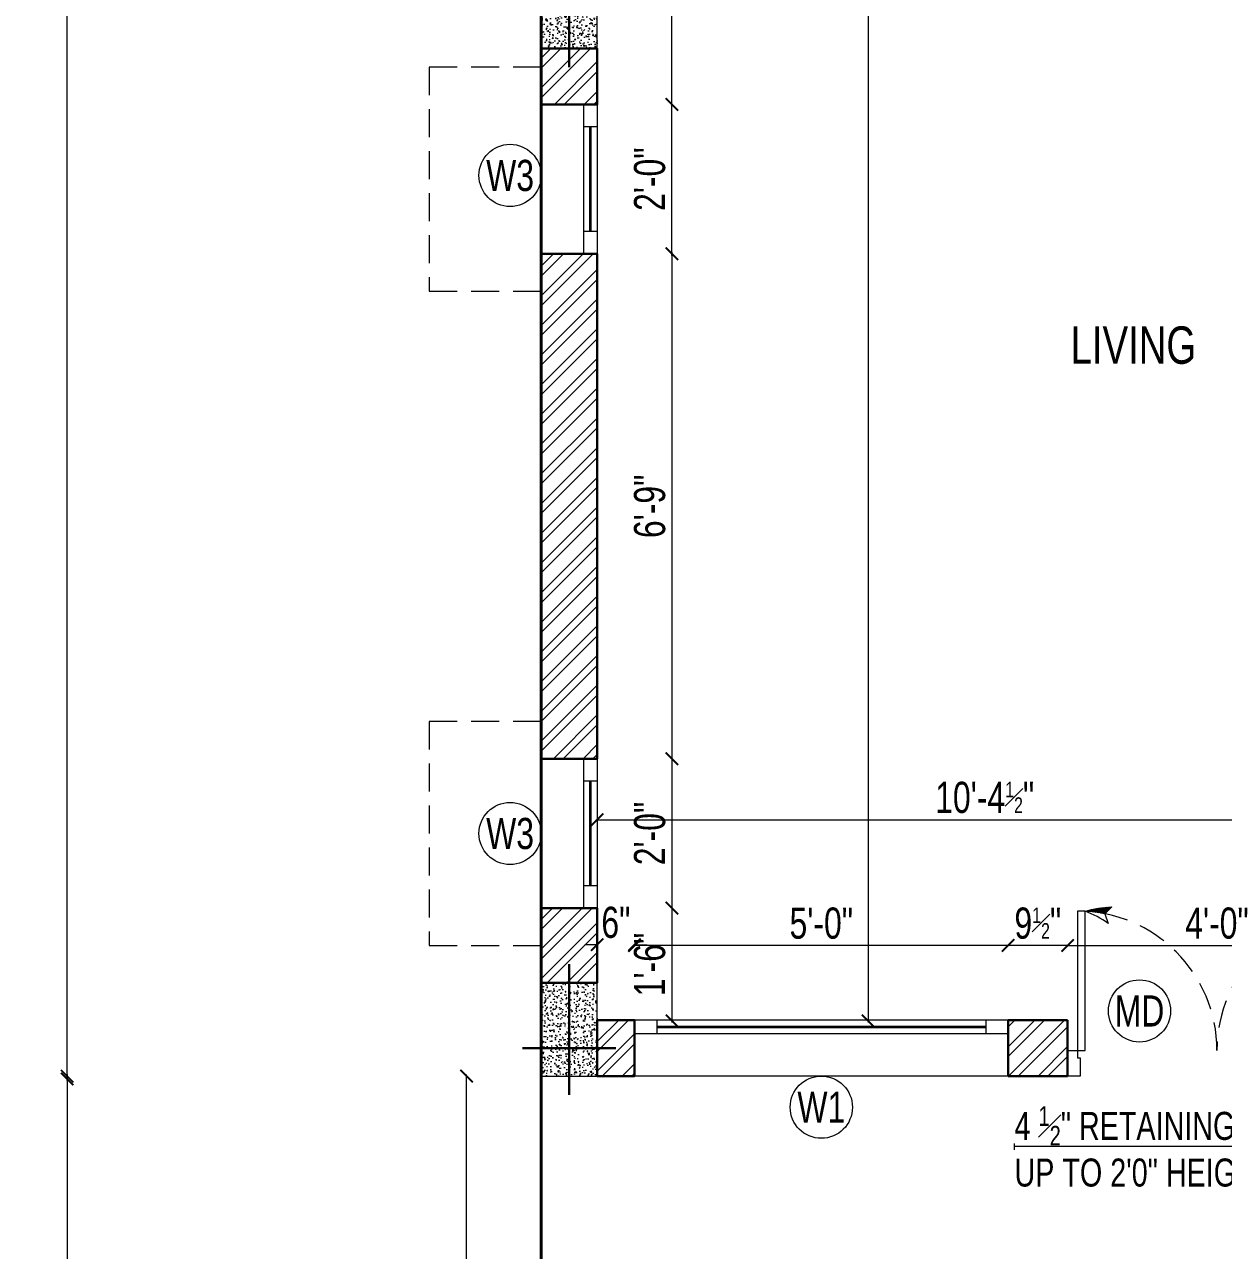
# Model space of a CAD drawing. Header units: inches. Extents: x 3365147 to 3374664, y 1380917 to 1384908.
# Drawn here: x 3365147.1 to 3365339.7, y 1383015.3 to 1383212.3 of the extents above; entities that cross this region are included whole.
import ezdxf
from ezdxf.enums import TextEntityAlignment as Align

# ---------------------------------------------------------------- set-up
doc = ezdxf.new("R2010")
doc.units = ezdxf.units.IN
doc.header["$LTSCALE"] = 18
doc.header["$MEASUREMENT"] = 0
doc.header["$PDSIZE"] = -1
for name, pattern in [('CONTINOUS', [0]), ('HIDDEN', [0.375, 0.25, -0.125]), ('HIDDEN2', [0.1875, 0.125, -0.0625])]:
    doc.linetypes.add(name, pattern=pattern)
for name, color, linetype, lineweight in [('BOUNDARY-00_BC', 6, 'Continuous', 40), ('BOUNDARY-DIM_BC', 2, 'Continuous', 9), ('COLUMN-00 _BC', 1, 'Continuous', 20), ('COLUMN-00 CENTER LINE_BC', 5, 'Continuous', 30), ('COLUMN-00 HATCH_BC', 4, 'Continuous', 9), ('DIM-03_BC', 1, 'Continuous', 9), ('DIM-04_BC', 3, 'Continuous', 9), ('DOOR-00_BC', 30, 'Continuous', 18), ('DOORS-00_BC', 30, 'Continuous', 18), ('DOORS-SHUTTER_BC', 40, 'Continuous', 9), ('DOORS_THIN-BC', 252, 'Continuous', 5), ('JOINERY TEXT BORDER_BC', 60, 'Continuous', 9), ('JOINERY TEXT_BC', 220, 'Continuous', 15), ('SET BACK-DIM_BC', 2, 'Continuous', 9), ('STEPS-ENTRY EXIT_BC', 5, 'Continuous', 20), ('SUNSHADE_BC', 1, 'HIDDEN', 20), ('TEXT-00_ROOM_BC', 232, 'Continuous', 25), ('TEXT-02 _BC', 3, 'CONTINOUS', 18), ('TEXT-02_ARROW_BC', 4, 'Continuous', 13), ('WALL-00_BC', 7, 'Continuous', 30), ('WALL-04_BC', 4, 'Continuous', 15), ('WALL-9 inch BRICK HATCH_BC', 22, 'Continuous', 0), ('WINDOW-00 SHUTTER_BC', 40, 'Continuous', 9), ('WINDOWS-00_BC', 30, 'Continuous', 18)]:
    doc.layers.add(name, color=color, linetype=linetype, lineweight=lineweight)
doc.styles.add('DIM_BC', font='swisscl.ttf')
doc.styles.add('WD Room text', font='swisscl.ttf')
doc.dimstyles.new('DIM_BC', dxfattribs={"dimtxt": 4, "dimasz": 2, "dimexe": 4.5, "dimexo": 0, "dimgap": 1, "dimtad": 1, "dimdec": 4, "dimzin": 3, "dimdsep": 46, "dimlunit": 4, "dimtxsty": 'DIM_BC', "dimblk": 'ARCHTICK', "dimcen": 0.0625, "dimdle": 0.25, "dimse1": 1, "dimse2": 1, "dimclrd": 7, "dimclre": 4, "dimclrt": 256, "dimadec": 0, "dimazin": 0, "dimtfac": 0.5, "dimtdec": 4, "dimtix": 1, "dimtofl": 0, "dimtmove": 2, "dimatfit": 2, "dimfxl": 0, "dimfrac": 1, "dimtolj": 1, "dimtzin": 1, "dimlwd": -1, "dimarcsym": 0})
pattern_1 = [(45, (-5342.466356968507, 23), (-2.386485386504598, 2.386485386504598), []), (45, (-5340.875366713507, 23), (-2.386485386504598, 2.386485386504598), [])]

# ---------------------------------------------------------------- blocks, each defined once
blk = doc.blocks.new('*U663')
for p, q in [((2.328306e-10, 8.879062309206347), (60.0000000025541, 8.879062307460117)), ((1.455192e-10, 2.087628567016508), (60.00000000246679, 2.087628565241175)), ((3.573943928349763, -0.1209376908882405), (3.573943928495281, 2.087628566900093)), ((56.42605607414613, -0.1209376924598473), (56.42605607417525, 2.087628565386692)), ((5.82077e-11, -0.120937690800929), (60.00000000237948, -0.1209376925471588))]:
    blk.add_line(p, q)
at = {"layer": 'WINDOW-00 SHUTTER_BC', "const_width": 0.3999999999999111}
blk.add_lwpolyline([(56.42605607417525, 0.9833454364634235), (3.573943928262451, 0.9833454378604074)], dxfattribs=at)
blk = doc.blocks.new('*U257')
for p, q in [((2.328306e-10, 8.879062309206347), (23.99999999999297, 8.879062308507855)), ((1.455192e-10, 2.087628567016508), (23.99999999990565, 2.087628566288913)), ((3.573943928349763, -0.1209376908882405), (3.573943928495281, 2.087628566900093)), ((20.42605607158499, -0.1209376914121094), (20.42605607161411, 2.08762856643443)), ((5.82077e-11, -0.120937690800929), (23.99999999981834, -0.1209376914994209))]:
    blk.add_line(p, q)
at = {"layer": 'SUNSHADE_BC'}
blk.add_lwpolyline([(-5.999999999970896, 8.879062309206347), (-5.999999999970896, 26.87906230994122), (30.00000000019669, 26.87906230993394), (30.00000000019669, 8.879062309206347)], dxfattribs=at)
at = {"layer": 'WINDOW-00 SHUTTER_BC', "const_width": 0.3999999999999111}
blk.add_lwpolyline([(20.42605607161411, 0.9833454375111614), (3.573943928262451, 0.9833454378604074)], dxfattribs=at)
blk = doc.blocks.new('*U256')
at = {"layer": 'COLUMN-00 HATCH_BC'}
h = blk.add_hatch(dxfattribs=at)
h.set_pattern_fill('AR-CONC', color=256, scale=0.25)
h.set_pattern_definition([(49.99999999999999, (-2.022516174962789e-10, -3.000000001455191), (1.793150456501884, -0.1568803374564878), [0.1875, -2.0625]), (355, (-2.022516174962789e-10, -3.000000001455191), (-0.3468783340325, 1.88048033425003), [0.15, -1.65]), (100.45144446, (0.1494292022977484, -3.013073361455191), (1.44627211681778, 1.723599977421574), [0.15935048, -1.75285528]), (46.18420000000001, (-2.022516174962789e-10, -2.500000001455191), (2.668103326678931, -0.4137982019826913), [0.28125, -3.09375]), (96.63563548999993, (0.2223418622977484, -2.53448326895519), (2.336654864185571, 2.435296501936376), [0.239025855, -2.629284399999999]), (351.1841639899999, (-2.022516174962789e-10, -2.500000001455191), (2.336654862636933, 2.435296500674975), [0.225, -2.4750000025]), (21, (0.2499999997977484, -2.625000001455191), (1.492267630296154, -1.006547226663347), [0.1875, -2.0625]), (326.0000000000001, (0.2499999997977484, -2.625000001455191), (0.6082883298039543, 1.812875112617133), [0.15, -1.65]), (71.45144474, (0.3743556347977484, -2.708878936455191), (2.100555941824928, 0.8063278820158846), [0.159350475, -1.75285528]), (37.50000000000001, (-2.022516174962789e-10, -3.000000001455191), (0.03039963829322667, 0.8322346345782787), [0, -1.63, 0, -1.675, 0, -1.65625]), (7.499999999999999, (-2.022516174962789e-10, -3.000000001455191), (0.6576738436053715, 0.9860292797059006), [0, -0.955, 0, -1.5925, 0, -0.63125]), (327.5, (-0.5575000002022517, -3.000000001455191), (1.334556090431023, -0.0563871793359495), [0, -0.625, 0, -1.95, 0, -2.5875]), (317.5, (-0.8075000002022517, -3.000000001455191), (1.457965423355966, 0.2502624558307941), [0, -0.8125, 0, -1.295, 0, -1.8375])])
h.paths.add_polyline_path([(-4.500000000110846, -10.50000000079308), (4.499999999889154, -10.5000000008331), (4.499999999908594, 7.499999999337889), (-4.500000000091406, 7.499999999377907)])
blk.add_lwpolyline([(-4.500000000110846, -10.50000000079308), (4.499999999889154, -10.5000000008331), (4.499999999908594, 7.499999999337889), (-4.500000000091406, 7.499999999377907)], close=True)
at = {"layer": 'COLUMN-00 CENTER LINE_BC'}
for p, q in [((-1.108460333733376e-10, -13.50000000077489), (-9.140558412294133e-11, 10.4999999993961)), ((-7.5, -1.818989403545856e-11), (7.5, -5.820766091346741e-11))]:
    blk.add_line(p, q, dxfattribs=at)
blk = doc.blocks.new('*U479')
at = {"layer": 'COLUMN-00 HATCH_BC'}
h = blk.add_hatch(dxfattribs=at)
h.set_pattern_fill('AR-CONC', color=256, scale=0.25)
h.set_pattern_definition([(49.99999999999999, (2.588408843262613e-06, 5.996753859275486), (1.793150456501884, -0.1568803374564878), [0.1875, -2.0625]), (355, (2.588408843262613e-06, 5.996753859275486), (-0.3468783340325, 1.88048033425003), [0.15, -1.65]), (100.45144446, (0.1494317909088432, 5.983680499275486), (1.44627211681778, 1.723599977421574), [0.15935048, -1.75285528]), (46.18420000000002, (2.588408843262613e-06, 6.496753859275486), (2.668103326678931, -0.4137982019826913), [0.2812499999999997, -3.093749999999997]), (96.63563548999993, (0.2223444509088432, 6.462270591775487), (2.336654864185571, 2.435296501936376), [0.239025855, -2.629284399999999]), (351.1841639899999, (2.588408843262613e-06, 6.496753859275486), (2.336654862636933, 2.435296500674975), [0.225, -2.4750000025]), (21, (0.2500025884088437, 6.371753859275486), (1.492267630296154, -1.006547226663347), [0.1875, -2.0625]), (326.0000000000001, (0.2500025884088437, 6.371753859275486), (0.6082883298039543, 1.812875112617133), [0.15, -1.65]), (71.45144474, (0.3743582234088434, 6.287874924275486), (2.100555941824928, 0.8063278820158846), [0.159350475, -1.75285528]), (37.50000000000001, (2.588408843262613e-06, 5.996753859275486), (0.03039963829322667, 0.8322346345782787), [0, -1.63, 0, -1.675, 0, -1.65625]), (7.499999999999999, (2.588408843262613e-06, 5.996753859275486), (0.6576738436053715, 0.9860292797059006), [0, -0.955, 0, -1.5925, 0, -0.63125]), (327.5, (-0.5574974115911566, 5.996753859275486), (1.334556090431023, -0.0563871793359495), [0, -0.625, 0, -1.95, 0, -2.5875]), (317.5, (-0.8074974115911566, 5.996753859275486), (1.457965423355966, 0.2502624558307941), [0, -0.8125, 0, -1.295, 0, -1.8375])])
h.paths.add_polyline_path([(-4.499999997316879, -4.50162307042774), (4.500000002683121, -4.501623070467758), (4.500002585725722, 10.49837692970323), (-4.499997414274278, 10.49837692974324)])
blk.add_lwpolyline([(-4.499999997316879, -4.50162307042774), (4.500000002683121, -4.501623070467758), (4.500002585725722, 10.49837692970323), (-4.499997414274278, 10.49837692974324)], close=True)
at = {"layer": 'COLUMN-00 CENTER LINE_BC'}
for p, q in [((-2.582668346176685e-06, -7.501623070409551), (3.742553359895269e-10, 13.49837692976143)), ((-7.499997414648533, -1.818989403545856e-11), (7.500002585351467, -5.820766091346741e-11))]:
    blk.add_line(p, q, dxfattribs=at)
blk = doc.blocks.new('*D1925')
at = {"layer": 'Defpoints', "color": 0, "transparency": 16777216}
for p in [(3365230.118387729, 1383710.350196515), (3365230.118387764, 1383710.350196515), (3365230.101916641, 1382820.81405313)]:
    blk.add_point(p, dxfattribs=at)
at = {"layer": 'BOUNDARY-DIM_BC', "transparency": 16777216, "insert": (3365226.743387764, 1383265.582124821), "char_height": 5.25, "attachment_point": 5, "rotation": 90, "style": 'DIM_BC'}
blk.add_mtext('\\A1;74\'-1{\\H0.5x;\\S1#2;}"', dxfattribs=at)
blk = doc.blocks.new('_ArchTick')
at = {"color": 0, "linetype": 'ByBlock', "const_width": 0.15}
blk.add_lwpolyline([(-0.5, -0.5), (0.5, 0.5)], dxfattribs=at)
blk = doc.blocks.new('ARCHTICK')
at = {"color": 0, "const_width": 0.15}
blk.add_lwpolyline([(-0.5, -0.5), (0.5, 0.5)], dxfattribs=at)
blk = doc.blocks.new('*D1932')
at = {"layer": 'Defpoints', "color": 0, "transparency": 16777216}
for p in [(3365239.101916644, 1383175.469473194), (3365239.101919227, 1383094.302642472), (3365251.101917925, 1383094.302642472)]:
    blk.add_point(p, dxfattribs=at)
at = {"layer": 'DIM-04_BC', "color": 7, "linetype": 'Continuous', "transparency": 16777216}
blk.add_line((3365251.101917925, 1383175.719473194), (3365251.101917925, 1383094.052642472), dxfattribs=at)
at = {"layer": 'DIM-04_BC', "color": 7, "transparency": 16777216, "xscale": 2, "yscale": 2, "zscale": 2}
for p, rotation in [((3365251.101917925, 1383175.469473194), 90), ((3365251.101917925, 1383094.302642472), 270)]:
    blk.add_blockref('ARCHTICK', p, dxfattribs=dict(at, rotation=rotation))
at = {"layer": 'DIM-04_BC', "transparency": 16777216, "insert": (3365247.541301935, 1383134.886057832), "char_height": 5, "attachment_point": 5, "rotation": 90, "style": 'DIM_BC'}
blk.add_mtext('\\A1;6\'-9"', dxfattribs=at)
blk = doc.blocks.new('*D1941')
at = {"layer": 'Defpoints', "color": 0, "transparency": 16777216}
for p in [(3365239.101916644, 1383199.469473194), (3365251.101917923, 1383199.469473194), (3365239.101919227, 1383175.469473194)]:
    blk.add_point(p, dxfattribs=at)
at = {"layer": 'DIM-04_BC', "color": 7, "linetype": 'Continuous', "transparency": 16777216}
blk.add_line((3365251.101917923, 1383175.219473194), (3365251.101917923, 1383199.719473194), dxfattribs=at)
at = {"layer": 'DIM-04_BC', "color": 7, "transparency": 16777216, "xscale": 2, "yscale": 2, "zscale": 2}
for p, rotation in [((3365251.101917923, 1383199.469473194), 90), ((3365251.101917923, 1383175.469473194), 270)]:
    blk.add_blockref('ARCHTICK', p, dxfattribs=dict(at, rotation=rotation))
at = {"layer": 'DIM-04_BC', "transparency": 16777216, "insert": (3365247.541301934, 1383187.469473193), "char_height": 5, "attachment_point": 5, "rotation": 90, "style": 'DIM_BC'}
blk.add_mtext('\\A1;2\'-0"', dxfattribs=at)
blk = doc.blocks.new('*D1942')
at = {"layer": 'Defpoints', "color": 0, "transparency": 16777216}
for p in [(3365239.101916646, 1383265.469473203), (3365251.101917929, 1383265.469473203), (3365239.101916644, 1383199.469473194)]:
    blk.add_point(p, dxfattribs=at)
at = {"layer": 'DIM-04_BC', "color": 7, "linetype": 'Continuous', "transparency": 16777216}
blk.add_line((3365251.101917929, 1383199.219473194), (3365251.101917929, 1383265.719473203), dxfattribs=at)
at = {"layer": 'DIM-04_BC', "color": 7, "transparency": 16777216, "xscale": 2, "yscale": 2, "zscale": 2}
for p, rotation in [((3365251.101917929, 1383265.469473203), 90), ((3365251.101917929, 1383199.469473194), 270)]:
    blk.add_blockref('ARCHTICK', p, dxfattribs=dict(at, rotation=rotation))
at = {"layer": 'DIM-04_BC', "transparency": 16777216, "insert": (3365247.541301939, 1383232.469473197), "char_height": 5, "attachment_point": 5, "rotation": 90, "style": 'DIM_BC'}
blk.add_mtext('\\A1;5\'-6"', dxfattribs=at)
blk = doc.blocks.new('*D1943')
at = {"layer": 'Defpoints', "color": 0, "transparency": 16777216}
for p in [(3365239.101919225, 1383094.302642472), (3365239.101919226, 1383070.302642472), (3365251.101917927, 1383070.302642472)]:
    blk.add_point(p, dxfattribs=at)
at = {"layer": 'DIM-04_BC', "color": 7, "linetype": 'Continuous', "transparency": 16777216}
blk.add_line((3365251.101917927, 1383094.552642472), (3365251.101917927, 1383070.052642472), dxfattribs=at)
at = {"layer": 'DIM-04_BC', "color": 7, "transparency": 16777216, "xscale": 2, "yscale": 2, "zscale": 2}
for p, rotation in [((3365251.101917927, 1383094.302642472), 90), ((3365251.101917927, 1383070.302642472), 270)]:
    blk.add_blockref('ARCHTICK', p, dxfattribs=dict(at, rotation=rotation))
at = {"layer": 'DIM-04_BC', "transparency": 16777216, "insert": (3365247.541301937, 1383082.30264247), "char_height": 5, "attachment_point": 5, "rotation": 90, "style": 'DIM_BC'}
blk.add_mtext('\\A1;2\'-0"', dxfattribs=at)
blk = doc.blocks.new('*D1944')
at = {"layer": 'Defpoints', "color": 0, "transparency": 16777216}
for p in [(3365239.101919226, 1383070.302642472), (3365239.101919226, 1383052.184950919), (3365251.101917935, 1383052.184950919)]:
    blk.add_point(p, dxfattribs=at)
at = {"layer": 'DIM-04_BC', "color": 7, "linetype": 'Continuous', "transparency": 16777216}
blk.add_line((3365251.101917935, 1383070.552642472), (3365251.101917935, 1383051.934950919), dxfattribs=at)
at = {"layer": 'DIM-04_BC', "color": 7, "transparency": 16777216, "xscale": 2, "yscale": 2, "zscale": 2}
for p, rotation in [((3365251.101917935, 1383070.302642472), 90), ((3365251.101917935, 1383052.184950919), 270)]:
    blk.add_blockref('ARCHTICK', p, dxfattribs=dict(at, rotation=rotation))
at = {"layer": 'DIM-04_BC', "transparency": 16777216, "insert": (3365247.541301945, 1383061.243796694), "char_height": 5, "attachment_point": 5, "rotation": 90, "style": 'DIM_BC'}
blk.add_mtext('\\A1;1\'-6"', dxfattribs=at)
blk = doc.blocks.new('*D1948')
at = {"layer": 'Defpoints', "color": 0, "transparency": 16777216}
for p in [(3365305.101916646, 1383064.305888608), (3365305.101916646, 1383052.305888608), (3365314.666358013, 1383052.305888608)]:
    blk.add_point(p, dxfattribs=at)
at = {"layer": 'DIM-04_BC', "color": 7, "linetype": 'Continuous', "transparency": 16777216}
blk.add_line((3365314.916358013, 1383064.305888608), (3365304.851916646, 1383064.305888608), dxfattribs=at)
at = {"layer": 'DIM-04_BC', "color": 7, "transparency": 16777216, "xscale": 2, "yscale": 2, "zscale": 2, "rotation": 180}
blk.add_blockref('ARCHTICK', (3365305.101916646, 1383064.305888608), dxfattribs=at)
at = {"layer": 'DIM-04_BC', "color": 7, "transparency": 16777216, "xscale": 2, "yscale": 2, "zscale": 2}
blk.add_blockref('ARCHTICK', (3365314.666358013, 1383064.305888608), dxfattribs=at)
at = {"layer": 'DIM-04_BC', "transparency": 16777216, "insert": (3365309.88413733, 1383067.863228058), "char_height": 5, "attachment_point": 5, "style": 'DIM_BC'}
blk.add_mtext('\\A1;9{\\H0.5x;\\S1#2;}"', dxfattribs=at)
blk = doc.blocks.new('*D1949')
at = {"layer": 'Defpoints', "color": 0, "transparency": 16777216}
for p in [(3365245.101916644, 1383064.30264247), (3365245.101916644, 1383052.302642471), (3365305.101916646, 1383052.302642469)]:
    blk.add_point(p, dxfattribs=at)
at = {"layer": 'DIM-04_BC', "color": 7, "linetype": 'Continuous', "transparency": 16777216}
blk.add_line((3365305.351916646, 1383064.30264247), (3365244.851916644, 1383064.30264247), dxfattribs=at)
at = {"layer": 'DIM-04_BC', "color": 7, "transparency": 16777216, "xscale": 2, "yscale": 2, "zscale": 2, "rotation": 180}
blk.add_blockref('ARCHTICK', (3365245.101916644, 1383064.30264247), dxfattribs=at)
at = {"layer": 'DIM-04_BC', "color": 7, "transparency": 16777216, "xscale": 2, "yscale": 2, "zscale": 2}
blk.add_blockref('ARCHTICK', (3365305.101916646, 1383064.30264247), dxfattribs=at)
at = {"layer": 'DIM-04_BC', "transparency": 16777216, "insert": (3365275.101916645, 1383067.863258459), "char_height": 5, "attachment_point": 5, "style": 'DIM_BC'}
blk.add_mtext('\\A1;5\'-0"', dxfattribs=at)
blk = doc.blocks.new('*D1926')
at = {"layer": 'Defpoints', "color": 0, "transparency": 16777216}
for p in [(3365245.101916644, 1383064.426826298), (3365239.101916641, 1383052.305888608), (3365245.101916644, 1383052.305888608)]:
    blk.add_point(p, dxfattribs=at)
at = {"layer": 'DIM-04_BC', "color": 7, "linetype": 'Continuous', "transparency": 16777216}
for p, q in [((3365239.101916641, 1383064.426826298), (3365237.101916641, 1383064.426826298)), ((3365245.101916644, 1383064.426826298), (3365247.101916644, 1383064.426826298))]:
    blk.add_line(p, q, dxfattribs=at)
at = {"layer": 'DIM-04_BC', "color": 7, "transparency": 16777216, "xscale": 2, "yscale": 2, "zscale": 2}
blk.add_blockref('ARCHTICK', (3365239.101916641, 1383064.426826298), dxfattribs=at)
at = {"layer": 'DIM-04_BC', "color": 7, "transparency": 16777216, "xscale": 2, "yscale": 2, "zscale": 2, "rotation": 180}
blk.add_blockref('ARCHTICK', (3365245.101916644, 1383064.426826298), dxfattribs=at)
at = {"layer": 'DIM-04_BC', "transparency": 16777216, "insert": (3365242.101916643, 1383067.987442287), "char_height": 5, "attachment_point": 5, "style": 'DIM_BC'}
blk.add_mtext('\\A1;6"', dxfattribs=at)
blk = doc.blocks.new('*D1906')
at = {"layer": 'Defpoints', "color": 0, "transparency": 16777216}
for p in [(3365362.666359562, 1383064.305888608), (3365314.666358013, 1383052.305888608), (3365362.666359562, 1383052.305880343)]:
    blk.add_point(p, dxfattribs=at)
at = {"layer": 'DIM-04_BC', "color": 7, "linetype": 'Continuous', "transparency": 16777216}
blk.add_line((3365314.416358013, 1383064.305888608), (3365362.916359562, 1383064.305888608), dxfattribs=at)
at = {"layer": 'DIM-04_BC', "color": 7, "transparency": 16777216, "xscale": 2, "yscale": 2, "zscale": 2, "rotation": 180}
blk.add_blockref('ARCHTICK', (3365314.666358013, 1383064.305888608), dxfattribs=at)
at = {"layer": 'DIM-04_BC', "color": 7, "transparency": 16777216, "xscale": 2, "yscale": 2, "zscale": 2}
blk.add_blockref('ARCHTICK', (3365362.666359562, 1383064.305888608), dxfattribs=at)
at = {"layer": 'DIM-04_BC', "transparency": 16777216, "insert": (3365338.666358788, 1383067.866504598), "char_height": 5, "attachment_point": 5, "style": 'DIM_BC'}
blk.add_mtext('\\A1;4\'-0"', dxfattribs=at)
blk = doc.blocks.new('*D1954')
at = {"layer": 'Defpoints', "color": 0, "transparency": 16777216}
for p in [(3365363.601916643, 1383084.513953005), (3365239.101919224, 1383070.302642471), (3365363.601916643, 1383070.302642471)]:
    blk.add_point(p, dxfattribs=at)
at = {"layer": 'DIM-03_BC', "color": 7, "linetype": 'Continuous', "transparency": 16777216}
blk.add_line((3365238.851919224, 1383084.513953005), (3365363.851916643, 1383084.513953005), dxfattribs=at)
at = {"layer": 'DIM-03_BC', "color": 7, "transparency": 16777216, "xscale": 2, "yscale": 2, "zscale": 2, "rotation": 180}
blk.add_blockref('ARCHTICK', (3365239.101919224, 1383084.513953005), dxfattribs=at)
at = {"layer": 'DIM-03_BC', "color": 7, "transparency": 16777216, "xscale": 2, "yscale": 2, "zscale": 2}
blk.add_blockref('ARCHTICK', (3365363.601916643, 1383084.513953005), dxfattribs=at)
at = {"layer": 'DIM-03_BC', "transparency": 16777216, "insert": (3365301.351917934, 1383088.074568995), "char_height": 5, "attachment_point": 5, "style": 'DIM_BC'}
blk.add_mtext('\\A1;10\'-4{\\H0.5x;\\S1#2;}"', dxfattribs=at)
blk = doc.blocks.new('*D1907')
at = {"layer": 'Defpoints', "color": 0, "transparency": 16777216}
for p in [(3365239.101916643, 1383495.854431086), (3365239.101919226, 1383052.184950919), (3365282.601916661, 1383052.184950919)]:
    blk.add_point(p, dxfattribs=at)
at = {"layer": 'DIM-03_BC', "color": 7, "linetype": 'Continuous', "transparency": 16777216}
blk.add_line((3365282.601916661, 1383496.104431086), (3365282.601916661, 1383051.934950919), dxfattribs=at)
at = {"layer": 'DIM-03_BC', "color": 7, "transparency": 16777216, "xscale": 2, "yscale": 2, "zscale": 2}
for p, rotation in [((3365282.601916661, 1383495.854431086), 90), ((3365282.601916661, 1383052.184950919), 270)]:
    blk.add_blockref('ARCHTICK', p, dxfattribs=dict(at, rotation=rotation))
at = {"layer": 'DIM-03_BC', "transparency": 16777216, "insert": (3365279.038024131, 1383274.019691001), "char_height": 5, "attachment_point": 5, "rotation": 90, "style": 'DIM_BC'}
blk.add_mtext('\\A1;36\'-11{\\H0.5x;\\S1#2;}"', dxfattribs=at)
blk = doc.blocks.new('*D2015')
at = {"layer": 'Defpoints', "color": 0, "transparency": 16777216}
for p in [(3365218.101916664, 1383043.305888609), (3365230.101916641, 1383043.305888609), (3365230.101916643, 1382953.286035504)]:
    blk.add_point(p, dxfattribs=at)
at = {"layer": 'DIM-04_BC', "color": 7, "linetype": 'Continuous', "transparency": 16777216}
blk.add_line((3365218.101916664, 1382953.036035504), (3365218.101916664, 1383043.555888609), dxfattribs=at)
at = {"layer": 'DIM-04_BC', "color": 7, "transparency": 16777216, "xscale": 2, "yscale": 2, "zscale": 2}
for p, rotation in [((3365218.101916664, 1383043.305888609), 90), ((3365218.101916664, 1382953.286035504), 270)]:
    blk.add_blockref('ARCHTICK', p, dxfattribs=dict(at, rotation=rotation))
at = {"layer": 'DIM-04_BC', "transparency": 16777216, "insert": (3365214.541300674, 1382998.295962056), "char_height": 5, "attachment_point": 5, "rotation": 90, "style": 'DIM_BC'}
blk.add_mtext('\\A1;7\'-6"', dxfattribs=at)
blk = doc.blocks.new('*U836')
at = {"layer": 'JOINERY TEXT BORDER_BC'}
blk.add_circle((0, 0), 5, dxfattribs=at)
at = {"style": 'WD Room text'}
blk.add_attdef('JOINERY_TEXT', text='', height=6, dxfattribs=at).set_placement((0, 0), align=Align.MIDDLE_CENTER)
blk = doc.blocks.new('*U838')
at = {"layer": 'JOINERY TEXT BORDER_BC'}
blk.add_circle((0, 0), 5, dxfattribs=at)
at = {"style": 'WD Room text'}
blk.add_attdef('JOINERY_TEXT', text='', height=6, dxfattribs=at).set_placement((0, 0), align=Align.MIDDLE_CENTER)
blk = doc.blocks.new('*D1916')
at = {"layer": 'Defpoints', "color": 0, "ltscale": 0.5, "transparency": 16777216}
for p in [(3365153.941541258, 1383597.844473198), (3365230.118390656, 1383597.844473198), (3365230.101919238, 1383042.844473197)]:
    blk.add_point(p, dxfattribs=at)
at = {"layer": 'SET BACK-DIM_BC', "color": 7, "ltscale": 0.5, "transparency": 16777216}
blk.add_line((3365153.941541258, 1383042.594473197), (3365153.941541258, 1383598.094473198), dxfattribs=at)
at = {"layer": 'SET BACK-DIM_BC', "color": 7, "ltscale": 0.5, "transparency": 16777216, "xscale": 2, "yscale": 2, "zscale": 2}
for p, rotation in [((3365153.941541258, 1383597.844473198), 90), ((3365153.941541258, 1383042.844473197), 270)]:
    blk.add_blockref('ARCHTICK', p, dxfattribs=dict(at, rotation=rotation))
at = {"layer": 'SET BACK-DIM_BC', "ltscale": 0.5, "transparency": 16777216, "insert": (3365150.377648728, 1383320.344473196), "char_height": 5, "attachment_point": 5, "rotation": 90, "style": 'DIM_BC'}
blk.add_mtext('\\A1;46\'-3"', dxfattribs=at)
blk = doc.blocks.new('*D2030')
at = {"layer": 'Defpoints', "color": 0, "ltscale": 0.5, "transparency": 16777216}
for p in [(3365230.101919236, 1383042.844473196), (3365521.101916638, 1383025.305888608), (3365230.101919236, 1382898.3976562)]:
    blk.add_point(p, dxfattribs=at)
at = {"layer": 'SET BACK-DIM_BC', "color": 7, "ltscale": 0.5, "transparency": 16777216}
blk.add_line((3365521.351916638, 1382898.3976562), (3365229.851919236, 1382898.3976562), dxfattribs=at)
at = {"layer": 'SET BACK-DIM_BC', "color": 7, "ltscale": 0.5, "transparency": 16777216, "xscale": 2, "yscale": 2, "zscale": 2, "rotation": 180}
blk.add_blockref('ARCHTICK', (3365230.101919236, 1382898.3976562), dxfattribs=at)
at = {"layer": 'SET BACK-DIM_BC', "color": 7, "ltscale": 0.5, "transparency": 16777216, "xscale": 2, "yscale": 2, "zscale": 2}
blk.add_blockref('ARCHTICK', (3365521.101916638, 1382898.3976562), dxfattribs=at)
at = {"layer": 'SET BACK-DIM_BC', "ltscale": 0.5, "transparency": 16777216, "insert": (3365375.601917937, 1382901.958272189), "char_height": 5, "attachment_point": 5, "style": 'DIM_BC'}
blk.add_mtext('\\A1;24\'-3"', dxfattribs=at)
blk = doc.blocks.new('*D2031')
at = {"layer": 'Defpoints', "color": 0, "ltscale": 0.5, "transparency": 16777216}
for p in [(3365245.101916646, 1383043.302642471), (3365153.941541262, 1382820.81405313), (3365245.101916646, 1382820.81405313)]:
    blk.add_point(p, dxfattribs=at)
at = {"layer": 'SET BACK-DIM_BC', "color": 7, "ltscale": 0.5, "transparency": 16777216}
blk.add_line((3365153.941541262, 1383043.552642471), (3365153.941541262, 1382820.56405313), dxfattribs=at)
at = {"layer": 'SET BACK-DIM_BC', "color": 7, "ltscale": 0.5, "transparency": 16777216, "xscale": 2, "yscale": 2, "zscale": 2}
for p, rotation in [((3365153.941541262, 1383043.302642471), 90), ((3365153.941541262, 1382820.81405313), 270)]:
    blk.add_blockref('ARCHTICK', p, dxfattribs=dict(at, rotation=rotation))
at = {"layer": 'SET BACK-DIM_BC', "ltscale": 0.5, "transparency": 16777216, "insert": (3365150.380925272, 1382932.058347799), "char_height": 5, "attachment_point": 5, "rotation": 90, "style": 'DIM_BC'}
blk.add_mtext('\\A1;18\'-6{\\H0.5x;\\S1#2;}"', dxfattribs=at)
blk = doc.blocks.new('ARROW_C')
at = {"layer": 'DOORS_THIN-BC'}
h = blk.add_hatch(dxfattribs=at)
h.set_pattern_fill('ANSI31', color=256, scale=1.439999999999995, angle=82.34337836753481, style=0)
h.set_pattern_definition([(127.3433783675347, (-488.6261728187226, 65.37046368602438), (-0.1431026031467135, -0.1091862856435467), [])])
edge = h.paths.add_edge_path()
edge.add_arc((5.804878283427684, -19.94409062200435), 20.77169619034866, 91.08324206293743, 106.2280361201848)
edge.add_arc((-1.466444343494003, -25.91922004105702), 25.9606707646258, 77.92495574760318, 86.7618009874663, ccw=False)
edge.add_line((3.964337424034851, -0.5329435133191823), (5.412189069791565, 0.8238933390265969))
blk.add_lwpolyline([(-9.095e-13, 4.26e-14, -0.0661779865403536), (5.412189069791565, 0.823893339026597), (3.964337424034851, -0.5329435133191823), (4.649810086945194, -2.463927325565364, 0.0635909475538442), (-9.095e-13, 4.26e-14)], format="xyb")
blk.add_arc((-1.46697212334652, -25.92314596823115), 25.96462023794869, 77.92562916814516, 86.76112756691943)
blk = doc.blocks.new("4'0_DUAL DOOR_BC")
at = {"layer": 'DOORS-00_BC', "lineweight": 13, "ltscale": 0.01}
for points in [[(2.000894688331754, 0), (0, 0), (0, 4.120937690779101), (1.600715750653762, 4.120937690779101), (2.801252563658636, 4.120937690779101), (2.801252563658637, 26.52022194012534), (1.600715750653763, 26.52022194012534), (1.600715750653762, 4.120937690779101), (1.600715750653762, 2.920400877774227), (2.000894688302651, 2.920400877774227)], [(45.99910531166825, 0), (48, 0), (48, 4.120937690779101), (46.39928424934624, 4.120937690779101), (45.19874743634136, 4.120937690779101), (45.19874743634136, 26.52022194012534), (46.39928424934624, 26.52022194012534), (46.39928424934624, 4.120937690779101), (46.39928424934624, 2.920400877774227), (45.99910531169735, 2.920400877774227)]]:
    blk.add_lwpolyline(points, close=True, dxfattribs=at)
at = {"layer": 'DOORS-SHUTTER_BC', "linetype": 'HIDDEN'}
for centre, start, end in [((1.600715750653762, 4.120937690779101), 0, 89.99999999999999), ((46.39928424934624, 4.120937690779101), 90, 180)]:
    blk.add_arc(centre, 22.39928424934624, start, end, dxfattribs=at)
at = {"layer": 'DOORS-00_BC', "lineweight": 13, "ltscale": 0.01, "yscale": 0.8000000000007759, "zscale": 0.8000000000007759}
for p, xscale, rotation in [((2.801252563272799, 26.48802615227667), 0.8000000000007759, 0.4880866298205464), ((45.1987474367272, 26.48802615227667), -0.8000000000007759, 359.5119133701794)]:
    blk.add_blockref('ARROW_C', p, dxfattribs=dict(at, xscale=xscale, rotation=rotation))

msp = doc.modelspace()

# ---------------------------------------------------------------- hatches: boundary and pattern name
at = {"layer": 'WALL-9 inch BRICK HATCH_BC', "transparency": 33554687}
h = msp.add_hatch(dxfattribs=at)
h.set_pattern_fill('ANSI32', color=256, scale=9)
h.set_pattern_definition(pattern_1)
h.paths.add_polyline_path([(3365239.101916642, 1383208.469473194), (3365230.101916642, 1383208.469473194), (3365230.101916642, 1383199.469473193), (3365239.101916642, 1383199.469473193)])
h = msp.add_hatch(dxfattribs=at)
h.set_pattern_fill('ANSI32', color=256, scale=9)
h.set_pattern_definition(pattern_1)
h.paths.add_polyline_path([(3365239.101916642, 1383175.469473194), (3365230.101916642, 1383175.469473194), (3365230.101919225, 1383094.302642471), (3365239.101919225, 1383094.302642471)])
h = msp.add_hatch(dxfattribs=at)
h.set_pattern_fill('ANSI32', color=256, scale=9)
h.set_pattern_definition(pattern_1)
h.paths.add_polyline_path([(3365239.101919224, 1383070.302642471), (3365230.101919224, 1383070.302642471), (3365230.101919224, 1383058.302642471), (3365239.101919224, 1383058.302642471)])
h = msp.add_hatch(dxfattribs=at)
h.set_pattern_fill('ANSI32', color=256, scale=9)
h.set_pattern_definition(pattern_1)
h.paths.add_polyline_path([(3365245.101916644, 1383052.305888608), (3365239.101918171, 1383052.305888608), (3365239.101916641, 1383043.302642471), (3365245.101916644, 1383043.302642471)])
h = msp.add_hatch(dxfattribs=at)
h.set_pattern_fill('ANSI32', color=256, scale=9)
h.set_pattern_definition(pattern_1)
h.paths.add_polyline_path([(3365314.666358013, 1383047.305888608), (3365314.666358013, 1383052.305888608), (3365305.101916646, 1383052.305888608), (3365305.101916646, 1383043.305888608), (3365314.666358013, 1383043.305888608)])

# ---------------------------------------------------------------- linework, layer by layer
at = {"layer": 'BOUNDARY-00_BC', "transparency": 33554687}
msp.add_lwpolyline([(3365521.101916638, 1383710.371897448), (3365230.101916639, 1383710.371897448), (3365230.101916639, 1382820.814053129), (3365521.101916638, 1382820.814053129)], close=True, dxfattribs=at)
at = {"layer": 'STEPS-ENTRY EXIT_BC', "transparency": 33554687}
msp.add_line((3365230.101916641, 1382953.286035504), (3365230.101916639, 1383043.305888609), dxfattribs=at)
at = {"layer": 'TEXT-02_ARROW_BC'}
msp.add_line((3365306.139336644, 1383031.474228542), (3365306.139336644, 1383032.474228542), dxfattribs=at)
at = {"layer": 'WALL-00_BC'}
for p, q in [((3365305.101916646, 1383052.305888608), (3365305.101916646, 1383043.305888608)), ((3365305.101916646, 1383052.305888608), (3365314.666358013, 1383052.305888608)), ((3365314.666358013, 1383052.305888608), (3365314.666358013, 1383043.305888608)), ((3365305.101916646, 1383043.305888608), (3365314.666358013, 1383043.305888608))]:
    msp.add_line(p, q, dxfattribs=at)
for points in [[(3365230.101916642, 1383199.469473193), (3365239.101916642, 1383199.469473193), (3365239.101916642, 1383208.469473194), (3365230.101916642, 1383208.469473194)], [(3365230.101916642, 1383175.469473194), (3365239.101916642, 1383175.469473194), (3365239.101919225, 1383094.302642471), (3365230.101919225, 1383094.302642471)], [(3365239.101919224, 1383070.302642471), (3365230.101919224, 1383070.302642471), (3365230.101919224, 1383058.302642471), (3365239.101919224, 1383058.302642471)], [(3365245.101916644, 1383052.305888608), (3365239.101916641, 1383052.305888608), (3365239.101916641, 1383043.302642471), (3365245.101916644, 1383043.302642471)]]:
    msp.add_lwpolyline(points, close=True, dxfattribs=at)
at = {"layer": 'WALL-04_BC', "linetype": 'HIDDEN2', "ltscale": 10}
msp.add_line((3365230.101919236, 1383042.844473196), (3365230.101919239, 1382989.305888606), dxfattribs=at)

# ---------------------------------------------------------------- block references
at = {"layer": 'COLUMN-00 _BC', "transparency": 33554687, "rotation": 180}
msp.add_blockref('*U256', (3365234.601916642, 1383215.969473193), dxfattribs=at)
at = {"layer": 'COLUMN-00 _BC', "transparency": 33554687}
msp.add_blockref('*U479', (3365234.601916639, 1383047.804265541), dxfattribs=at)
at = {"layer": 'DOOR-00_BC'}
msp.add_blockref("4'0_DUAL DOOR_BC", (3365314.666358013, 1383043.30590219), dxfattribs=at)
at = {"layer": 'JOINERY TEXT_BC'}
ref = msp.add_blockref('*U838', (3365225.101916639, 1383188.07527986), dxfattribs=at)
ref.add_attrib('JOINERY_TEXT', 'W3', dxfattribs={"layer": '0', "height": 5, "style": 'WD Room text'}).set_placement((3365225.101916639, 1383188.07527986), align=Align.MIDDLE_CENTER)
ref = msp.add_blockref('*U838', (3365225.101919224, 1383082.302642471), dxfattribs=at)
ref.add_attrib('JOINERY_TEXT', 'W3', dxfattribs={"layer": '0', "height": 5, "style": 'WD Room text'}).set_placement((3365225.101919224, 1383082.302642471), align=Align.MIDDLE_CENTER)
ref = msp.add_blockref('*U836', (3365326.218914655, 1383053.778396149), dxfattribs=at)
ref.add_attrib('JOINERY_TEXT', 'MD', dxfattribs={"layer": '0', "height": 5, "style": 'WD Room text'}).set_placement((3365326.218914655, 1383053.778396149), align=Align.MIDDLE_CENTER)
ref = msp.add_blockref('*U838', (3365275.101916645, 1383038.305888609), dxfattribs=at)
ref.add_attrib('JOINERY_TEXT', 'W1', dxfattribs={"layer": '0', "height": 5, "style": 'WD Room text'}).set_placement((3365275.101916645, 1383038.305888609), align=Align.MIDDLE_CENTER)
at = {"layer": 'WINDOWS-00_BC', "xscale": -1, "rotation": 90.00000000000007}
for p in [(3365238.980978951, 1383199.469473194), (3365238.980981533, 1383094.302642471)]:
    msp.add_blockref('*U257', p, dxfattribs=at)
at = {"layer": 'WINDOWS-00_BC', "rotation": 180}
msp.add_blockref('*U663', (3365305.101916646, 1383052.181704778), dxfattribs=at)

# ---------------------------------------------------------------- texts
at = {"layer": 'TEXT-00_ROOM_BC', "insert": (3365324.382381957, 1383155.756946514), "char_height": 6, "attachment_point": 4, "style": 'WD Room text'}
msp.add_mtext('\\pi-9.23001;LIVING \\P\\pi-1.88336;  ', dxfattribs=at)
at = {"layer": 'TEXT-02 _BC', "insert": (3365306.139336644, 1383031.974228542), "char_height": 4.5, "attachment_point": 4, "style": 'DIM_BC'}
msp.add_mtext('\\A1;4 {\\H0.7x;\\S1#2;}" RETAINING WALL \\PUP TO 2\'0" HEIGHT  ', dxfattribs=at)

# ---------------------------------------------------------------- dimensions: what is measured, and where the dimension line sits
at = {"layer": 'BOUNDARY-DIM_BC'}
dim = msp.add_linear_dim(base=(3365230.118387764, 1383710.350196515), p1=(3365230.101916639, 1382820.814053129), p2=(3365230.118387727, 1383710.350196515), angle=90, dimstyle='DIM_BC', override={"dimscale": 0.75, "dimtxt": 7, "dimasz": 3, "dimtad": 3, "dimdec": 1, "dimpost": '\\X', "dimsd1": 1, "dimsd2": 1, "dimclrd": 254}, dxfattribs=at)
dim.commit()
dim.dimension.update_dxf_attribs({"geometry": '*D1925', "text_midpoint": (3365226.743387764, 1383265.582124821)})
at = {"layer": 'DIM-03_BC', "transparency": 33554687}
dim = msp.add_linear_dim(base=(3365282.601916661, 1383052.184950919), p1=(3365239.101916641, 1383495.854431085), p2=(3365239.101919224, 1383052.184950918), angle=90, dimstyle='DIM_BC', override={"dimtxt": 5, "dimdec": 1, "dimpost": '\\X', "dimfxl": 0.1, "dimfxlon": 1, "dimarcsym": 1}, dxfattribs=at)
dim.commit()
dim.dimension.update_dxf_attribs({"geometry": '*D1907', "text_midpoint": (3365279.038024131, 1383274.019691001)})
dim = msp.add_linear_dim(base=(3365363.601916643, 1383084.513953005), p1=(3365239.101919224, 1383070.302642471), p2=(3365363.601916643, 1383070.302642471), dimstyle='DIM_BC', override={"dimtxt": 5, "dimdec": 1, "dimpost": '\\X', "dimfxl": 0.1, "dimfxlon": 1, "dimarcsym": 1}, dxfattribs=at)
dim.commit()
dim.dimension.update_dxf_attribs({"geometry": '*D1954', "text_midpoint": (3365301.351917934, 1383088.074568995)})
at = {"layer": 'DIM-04_BC'}
for base, p1, p2, picture, middle in [((3365251.101917929, 1383265.469473203), (3365239.101916642, 1383199.469473193), (3365239.101916644, 1383265.469473203), '*D1942', (3365247.541301939, 1383232.469473197)), ((3365251.101917923, 1383199.469473194), (3365239.101919225, 1383175.469473194), (3365239.101916642, 1383199.469473193), '*D1941', (3365247.541301934, 1383187.469473193)), ((3365251.101917925, 1383094.302642472), (3365239.101916642, 1383175.469473194), (3365239.101919225, 1383094.302642471), '*D1932', (3365247.541301935, 1383134.886057832)), ((3365251.101917927, 1383070.302642472), (3365239.101919224, 1383094.302642471), (3365239.101919224, 1383070.302642471), '*D1943', (3365247.541301937, 1383082.30264247)), ((3365251.101917935, 1383052.184950919), (3365239.101919224, 1383070.302642471), (3365239.101919224, 1383052.184950918), '*D1944', (3365247.541301945, 1383061.243796694)), ((3365218.101916664, 1383043.305888609), (3365230.101916641, 1382953.286035504), (3365230.101916639, 1383043.305888609), '*D2015', (3365214.541300674, 1382998.295962056))]:
    dim = msp.add_linear_dim(base=base, p1=p1, p2=p2, angle=90, dimstyle='DIM_BC', override={"dimtxt": 5, "dimdec": 1, "dimpost": '\\X', "dimfxl": 0.1, "dimfxlon": 1, "dimarcsym": 1}, dxfattribs=at)
    dim.commit()
    dim.dimension.update_dxf_attribs({"geometry": picture, "text_midpoint": middle})
for base, p1, p2, picture, middle in [((3365245.101916644, 1383064.426826298), (3365239.101916641, 1383052.305888608), (3365245.101916644, 1383052.305888608), '*D1926', (3365242.101916643, 1383067.987442287)), ((3365245.101916644, 1383064.30264247), (3365305.101916646, 1383052.302642469), (3365245.101916644, 1383052.302642471), '*D1949', (3365275.101916645, 1383067.863258459)), ((3365305.101916646, 1383064.305888608), (3365314.666358013, 1383052.305888608), (3365305.101916646, 1383052.305888608), '*D1948', (3365309.88413733, 1383067.863228058)), ((3365362.666359562, 1383064.305888608), (3365314.666358013, 1383052.305888608), (3365362.666359562, 1383052.305880343), '*D1906', (3365338.666358788, 1383067.866504598))]:
    dim = msp.add_linear_dim(base=base, p1=p1, p2=p2, dimstyle='DIM_BC', override={"dimtxt": 5, "dimdec": 1, "dimpost": '\\X', "dimfxl": 0.1, "dimfxlon": 1, "dimarcsym": 1}, dxfattribs=at)
    dim.commit()
    dim.dimension.update_dxf_attribs({"geometry": picture, "text_midpoint": middle})
at = {"layer": 'SET BACK-DIM_BC', "ltscale": 0.5}
for base, p1, p2, picture, middle in [((3365153.941541258, 1383597.844473198), (3365230.101919236, 1383042.844473196), (3365230.118390654, 1383597.844473197), '*D1916', (3365150.377648728, 1383320.344473196)), ((3365153.941541262, 1382820.81405313), (3365245.101916644, 1383043.302642471), (3365245.101916644, 1382820.814053129), '*D2031', (3365150.380925272, 1382932.058347799))]:
    dim = msp.add_linear_dim(base=base, p1=p1, p2=p2, angle=90, dimstyle='DIM_BC', override={"dimtxt": 5, "dimdec": 1, "dimpost": '\\X'}, dxfattribs=at)
    dim.commit()
    dim.dimension.update_dxf_attribs({"geometry": picture, "text_midpoint": middle})
dim = msp.add_linear_dim(base=(3365230.101919236, 1382898.3976562), p1=(3365521.101916638, 1383025.305888608), p2=(3365230.101919236, 1383042.844473196), dimstyle='DIM_BC', override={"dimtxt": 5, "dimdec": 1, "dimpost": '\\X'}, dxfattribs=at)
dim.commit()
dim.dimension.update_dxf_attribs({"geometry": '*D2030', "text_midpoint": (3365375.601917937, 1382901.958272189)})

# ---------------------------------------------------------------- leaders
at = {"layer": 'TEXT-02_ARROW_BC'}
msp.add_leader([(3365376.207328914, 1383027.556690847), (3365362.626112627, 1383031.974228542), (3365306.139336644, 1383031.974228542)], dimstyle='DIM_BC', override={"dimasz": 3, "dimtad": 0, "dimclrd": 256, "dimldrblk": 'Dot', "dimfxl": 0.1, "dimfxlon": 1, "dimarcsym": 1}, dxfattribs=at)

doc.saveas('drawing.dxf')
